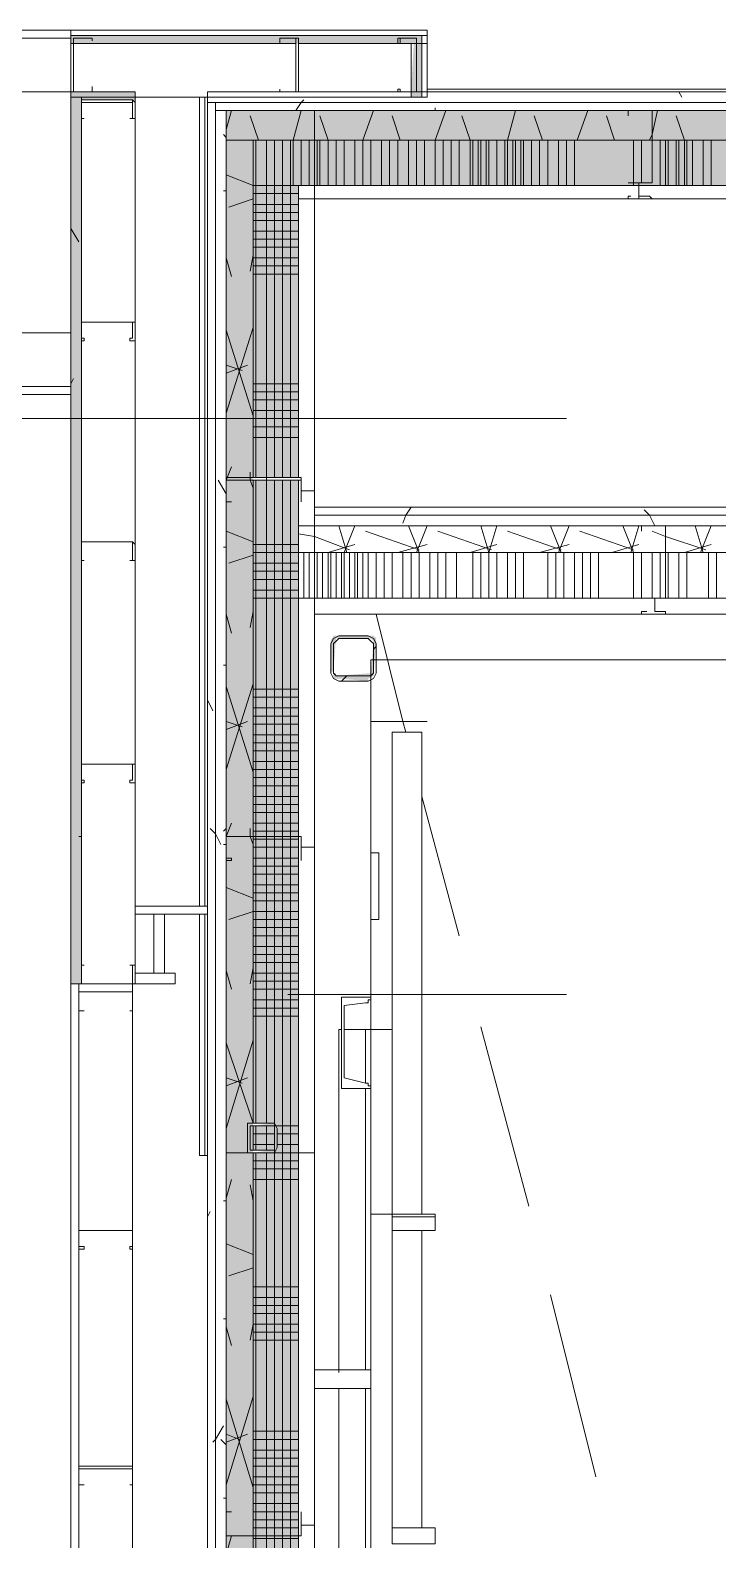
# Model space of a CAD drawing. Header units: metres. Extents: x 98 to 337, y -7 to 53.
# Drawn here: x 141.39 to 142.566, y 33.128 to 35.71 of the extents above; entities that cross this region are included whole.
import ezdxf

# ---------------------------------------------------------------- set-up
doc = ezdxf.new("R2010")
doc.units = ezdxf.units.M
doc.layers.add('PDF_Geometry', color=7, linetype='Continuous', lineweight=0, true_color=0xaaaaaa)
doc.layers.add('PDF_Solid Fills', color=7, linetype='Continuous', lineweight=0, true_color=0xffffff)

msp = doc.modelspace()

# ---------------------------------------------------------------- hatches: boundary and pattern name
at = {"layer": 'PDF_Solid Fills', "lineweight": 0, "transparency": 33554559}
for points in [[(142.0416, 35.5953), (142.0599, 35.5953), (142.0599, 35.7007), (141.4597, 35.7007), (141.4597, 35.6869), (142.0462, 35.6869), (142.0416, 35.6045)], [(141.478, 35.5907), (141.5697, 35.5907), (141.5697, 35.6045), (141.4597, 35.6045), (141.4597, 34.0788), (141.478, 34.0788)], [(141.7713, 25.4835), (141.7713, 35.522), (141.7255, 35.522), (141.7255, 25.4835)], [(141.7713, 25.4835), (141.7713, 35.522), (141.7255, 35.522), (141.7255, 25.4835)], [(141.7713, 35.4441), (141.8492, 35.4487), (141.8767, 35.4487), (144.9739, 35.4441), (144.9739, 35.522), (144.951, 35.522), (144.9464, 35.4991), (144.9464, 35.522), (141.7713, 35.522)], [(144.9464, 35.4487), (144.9464, 35.522), (141.7713, 35.522), (141.7713, 35.4441), (144.9739, 35.4441), (144.9739, 35.522), (144.951, 35.522)], [(141.982, 34.6698), (141.9775, 34.6743), (141.9088, 34.6743), (141.9042, 34.6652), (141.9042, 34.6103), (141.9088, 34.6148), (141.9133, 34.6698), (141.9729, 34.6698), (141.9775, 34.6652), (141.9729, 34.6103), (141.9133, 34.6057), (141.9133, 34.6103), (141.9088, 34.6103), (141.9088, 34.6011), (141.9179, 34.6011), (141.9683, 34.5965), (141.9683, 34.6011), (141.9775, 34.6057)]]:
    msp.add_hatch(color=256, dxfattribs=at).paths.add_polyline_path(points)
h = msp.add_hatch(color=256, dxfattribs=at)
h.paths.add_polyline_path([(144.9464, 35.522), (144.9464, 35.5724), (141.7255, 35.5724), (141.7255, 35.522)])
h.paths.add_polyline_path([(144.951, 35.5724), (144.951, 35.522), (145.0472, 35.522), (145.0472, 35.5724)])
h = msp.add_hatch(color=256, dxfattribs=at)
h.paths.add_polyline_path([(144.9464, 35.522), (144.9464, 35.5724), (141.7255, 35.5724), (141.7255, 35.522)])
h.paths.add_polyline_path([(144.951, 35.5724), (144.951, 35.522), (145.0472, 35.522), (145.0472, 35.5724)])
h = msp.add_hatch(color=256, dxfattribs=at)
h.paths.add_polyline_path([(141.7713, 34.9447), (141.8491, 34.9447), (141.8491, 35.4441), (141.7713, 35.4441)])
h.paths.add_polyline_path([(141.8034, 28.1913), (141.7713, 28.1867), (141.7713, 26.8809), (141.8034, 26.8809), (141.7713, 26.8763), (141.7713, 26.8351), (141.8034, 26.8351), (141.7713, 26.8305), (141.7713, 25.5569), (141.8491, 25.5569), (141.8491, 30.9632), (141.7713, 30.9632), (141.7713, 29.7353), (141.8034, 29.7353), (141.7713, 29.7307), (141.7713, 29.6895), (141.8034, 29.6895), (141.7713, 29.685), (141.7713, 28.2371), (141.8034, 28.2371), (141.7713, 28.2325), (141.7713, 28.1913)])
h.paths.add_polyline_path([(141.7713, 32.4569), (141.8034, 32.4569), (141.7713, 32.4523), (141.7713, 31.0182), (141.8034, 31.0182), (141.7713, 31.0136), (141.7713, 30.9678), (141.8491, 30.9678), (141.8491, 34.9401), (141.7713, 34.9401), (141.7713, 33.8405), (141.8034, 33.8405), (141.7713, 33.8359), (141.7713, 33.7947), (141.8034, 33.7947), (141.7713, 33.7901), (141.7713, 32.5027), (141.8034, 32.5027), (141.7713, 32.4981)])
h = msp.add_hatch(color=256, dxfattribs=at)
h.paths.add_polyline_path([(141.7713, 34.9447), (141.8491, 34.9447), (141.8491, 35.4441), (141.7713, 35.4441)])
h.paths.add_polyline_path([(141.8034, 28.1913), (141.7713, 28.1867), (141.7713, 26.8809), (141.8034, 26.8809), (141.7713, 26.8763), (141.7713, 26.8351), (141.8034, 26.8351), (141.7713, 26.8305), (141.7713, 25.5569), (141.8491, 25.5569), (141.8491, 30.9632), (141.7713, 30.9632), (141.7713, 29.7353), (141.8034, 29.7353), (141.7713, 29.7307), (141.7713, 29.6895), (141.8034, 29.6895), (141.7713, 29.685), (141.7713, 28.2371), (141.8034, 28.2371), (141.7713, 28.2325), (141.7713, 28.1913)])
h.paths.add_polyline_path([(141.7713, 32.4569), (141.8034, 32.4569), (141.7713, 32.4523), (141.7713, 31.0182), (141.8034, 31.0182), (141.7713, 31.0136), (141.7713, 30.9678), (141.8491, 30.9678), (141.8491, 34.9401), (141.7713, 34.9401), (141.7713, 33.8405), (141.8034, 33.8405), (141.7713, 33.8359), (141.7713, 33.7947), (141.8034, 33.7947), (141.7713, 33.7901), (141.7713, 32.5027), (141.8034, 32.5027), (141.7713, 32.4981)])

# ---------------------------------------------------------------- linework, layer by layer
at = {"layer": 'PDF_Geometry', "lineweight": 0}
for points in [[(141.4597, 35.7099), (138.7841, 35.7099), (138.7841, 35.6045), (141.4597, 35.6045)], [(142.0691, 35.6961), (142.0691, 35.7099), (141.4597, 35.7099), (142.0691, 35.7099), (142.0691, 35.6961), (142.0691, 35.6045)], [(141.4597, 35.5953), (142.0416, 35.5953), (142.0599, 35.5953), (142.0691, 35.5953), (142.0691, 35.7007), (142.0691, 35.7099), (141.4597, 35.7099)], [(142.0691, 35.7099), (141.4597, 35.7099), (141.4597, 35.7007), (142.0691, 35.7007)], [(141.4964, 35.6961), (141.4689, 35.6961), (141.4643, 35.6961), (141.4643, 35.6045), (141.4689, 35.6045), (141.4964, 35.6045), (141.4964, 35.6137), (141.4964, 35.6045), (141.4689, 35.6045), (141.4643, 35.6045), (141.4643, 35.6961), (141.4689, 35.6961), (141.4964, 35.6961), (141.4964, 35.6915)], [(141.8171, 35.6045), (141.8446, 35.6045), (141.8492, 35.6045), (141.8492, 35.6961), (141.8446, 35.6961), (141.8171, 35.6961), (141.8171, 35.6869), (141.8171, 35.6961), (141.8446, 35.6961), (141.8446, 35.6045), (141.8171, 35.6045), (141.8171, 35.6091)], [(142.0187, 35.6045), (142.0508, 35.6045), (142.0508, 35.6961), (142.0187, 35.6961), (142.0187, 35.6869), (142.0232, 35.6869), (142.0232, 35.6961), (142.0508, 35.6961), (142.0508, 35.6045), (142.0232, 35.6045), (142.0232, 35.6091), (142.0187, 35.6091)], [(141.5651, 34.0788), (141.5697, 34.0788), (141.5697, 35.5861), (141.5697, 35.6045), (141.4597, 35.6045), (141.4597, 34.0788), (141.4597, 26.7343), (141.4734, 26.7343), (141.5651, 26.7343)], [(141.6934, 35.5861), (145.1113, 35.5861), (145.1113, 35.6045), (141.6934, 35.6045)], [(142.4998, 35.6045), (142.5044, 35.5953)], [(141.478, 35.5953), (141.4597, 35.5953), (141.4597, 34.0788), (141.478, 34.0788)], [(141.5697, 34.0788), (141.5697, 35.5953), (141.478, 35.5953), (141.478, 34.0788)], [(141.5697, 35.5587), (141.5697, 35.5861), (141.5651, 35.5907), (141.478, 35.5907), (141.478, 35.5861), (141.478, 35.5587), (141.4826, 35.5587), (141.478, 35.5587), (141.478, 35.5861), (141.478, 35.5907), (141.5651, 35.5907), (141.5651, 35.5861), (141.5651, 35.5587), (141.5605, 35.5587)], [(141.6797, 34.2116), (141.6797, 35.5953)], [(141.6797, 34.2116), (141.6797, 35.5953)], [(141.6888, 34.2116), (141.6888, 35.5953)], [(141.6888, 34.2116), (141.6888, 35.5953)], [(141.6934, 35.5953), (141.6934, 34.2116)], [(141.7071, 25.4148), (141.7071, 35.5861), (141.6934, 35.5861), (141.6934, 25.4148)], [(141.8538, 35.5861), (141.8584, 35.5907), (141.8538, 35.5861), (141.8446, 35.5724)], [(142.0829, 35.5724), (142.0829, 35.577)], [(141.7071, 35.5724), (141.7071, 25.4331), (141.7255, 25.4331), (141.7255, 35.5724)], [(141.7346, 35.5724), (141.7255, 35.5403)], [(141.7255, 35.5724), (141.7255, 35.5449), (141.7255, 35.5724), (141.8767, 35.5724), (141.8767, 35.4945), (141.8767, 35.5724)], [(141.7667, 35.5633), (141.7805, 35.522)], [(141.8538, 35.5724), (141.84, 35.522)], [(141.8767, 35.4212), (141.95, 35.4212), (141.8767, 35.4212), (141.8767, 35.5724)], [(141.8996, 35.5724), (141.8767, 35.5724)], [(141.8858, 35.5633), (141.8996, 35.522)], [(141.9775, 35.5724), (141.9592, 35.522)], [(142.0095, 35.5633), (142.0232, 35.522)], [(142.1012, 35.5724), (142.0829, 35.522)], [(142.1287, 35.5633), (142.1424, 35.522)], [(142.2203, 35.5724), (142.2065, 35.522)], [(142.2524, 35.5633), (142.2661, 35.522)], [(142.344, 35.5724), (142.3257, 35.522)], [(142.3761, 35.5633), (142.3898, 35.522)], [(142.4127, 35.4487), (142.431, 35.4487), (142.431, 35.4258), (142.431, 35.4212), (142.4494, 35.4212), (142.4127, 35.4212), (142.4127, 35.4258), (142.4173, 35.4258), (142.4127, 35.4258), (142.4127, 35.4212), (142.4494, 35.4212), (142.454, 35.4212), (142.4494, 35.4258), (142.431, 35.4258), (142.431, 35.4487), (142.4494, 35.4487), (142.454, 35.4487), (142.454, 35.5724), (142.4494, 35.5724), (142.4127, 35.5724), (142.4127, 35.5633), (142.4127, 35.5724), (142.4494, 35.5724), (142.454, 35.5724), (142.454, 35.4487), (142.4494, 35.4487)], [(142.4631, 35.5724), (142.454, 35.5312), (142.4494, 35.522), (142.454, 35.5312)], [(142.4952, 35.5633), (142.509, 35.522)], [(141.7209, 35.5312), (141.7255, 35.5266)], [(141.8538, 35.522), (141.8538, 35.4441)], [(141.8675, 35.522), (141.8675, 35.4441)], [(141.8996, 35.522), (141.8996, 35.4441)], [(141.9133, 35.522), (141.9133, 35.4441)], [(141.927, 35.522), (141.927, 35.4441)], [(141.9454, 35.522), (141.9454, 35.4441)], [(141.9592, 35.522), (141.9592, 35.4441)], [(142.0508, 35.4441), (142.0508, 35.522)], [(142.1882, 35.522), (142.1882, 35.4441)], [(141.7255, 35.4624), (141.7713, 35.4441)], [(141.7255, 35.435), (141.7209, 35.435)], [(144.9464, 35.4212), (144.9464, 35.4441), (141.8767, 35.4441), (141.8492, 35.4441), (141.8492, 35.4212)], [(141.7713, 35.4212), (141.7301, 35.4074)], [(141.4597, 35.3708), (141.4734, 35.3479)], [(141.7255, 35.3204), (141.7346, 35.2884)], [(141.7713, 35.325), (141.7667, 35.2975)], [(141.4597, 35.1921), (138.7841, 35.1921), (138.7841, 35.0867), (141.4597, 35.0867)], [(141.5697, 35.1784), (141.5697, 35.2105), (141.5651, 35.2105), (141.478, 35.2105), (141.478, 35.1784), (141.4826, 35.1784), (141.4826, 35.183), (141.478, 35.183), (141.478, 35.2105), (141.5651, 35.2105), (141.5651, 35.183), (141.5605, 35.183), (141.5605, 35.1784)], [(141.7713, 35.2013), (141.7255, 35.0547)], [(141.7255, 35.1967), (141.7713, 35.0501)], [(141.4597, 35.1051), (141.4643, 35.1143)], [(141.7255, 35.1371), (141.7529, 35.128)], [(141.7621, 35.1371), (141.7255, 35.1234)], [(141.7346, 34.963), (141.7255, 34.9401), (141.7255, 34.931), (141.7255, 34.9401)], [(141.7117, 34.9401), (141.7255, 34.9172)], [(141.8538, 34.9035), (141.8538, 34.9218), (141.8767, 34.9218), (141.8767, 34.9401), (141.8767, 34.9035), (141.8767, 34.9081), (141.8767, 34.9035), (141.8767, 34.9401), (141.8767, 34.9447), (141.8767, 34.9401), (141.8767, 34.9218), (141.8538, 34.9218), (141.8538, 34.9401), (141.8538, 34.9447), (141.7255, 34.9447), (141.7255, 34.9401), (141.7255, 34.9035), (141.7346, 34.9035), (141.7255, 34.9035), (141.7255, 34.9401), (141.8538, 34.9401)], [(141.7667, 34.9538), (141.7667, 34.9447)], [(141.7667, 34.9401), (141.7713, 34.9264)], [(141.7713, 33.8405), (141.7713, 34.3308), (141.7713, 34.9401), (141.7713, 34.3308)], [(141.8767, 34.8806), (144.3554, 34.8806), (144.3554, 34.8943), (141.8767, 34.8943)], [(141.8767, 34.8622), (144.337, 34.8622), (144.337, 34.8806), (141.8767, 34.8806)], [(142.0324, 34.8806), (142.0416, 34.8943), (142.0324, 34.8806), (142.0278, 34.8668)], [(142.4402, 34.8898), (142.4494, 34.8806), (142.4586, 34.8622), (142.4494, 34.8806)], [(144.3233, 34.8622), (141.8492, 34.8622), (141.8492, 34.8164), (141.8767, 34.8164), (142.4768, 34.8164), (143.0862, 34.8164), (143.6956, 34.8164), (144.3187, 34.8164), (144.3233, 34.8164)], [(141.8767, 34.711), (141.95, 34.711), (141.8767, 34.711), (141.8767, 34.8622)], [(141.8996, 34.8622), (141.8767, 34.8622)], [(141.9179, 34.8622), (141.9316, 34.8164)], [(141.9454, 34.8622), (141.927, 34.8164)], [(142.037, 34.8622), (142.0554, 34.8164)], [(142.0691, 34.8622), (142.0508, 34.8164)], [(142.1882, 34.8622), (142.1745, 34.8164), (142.1607, 34.8622), (142.1745, 34.8164)], [(142.2799, 34.8622), (142.2981, 34.8164)], [(142.3119, 34.8622), (142.2936, 34.8164)], [(142.4036, 34.8622), (142.4219, 34.8164)], [(142.431, 34.8622), (142.4173, 34.8164)], [(142.4356, 34.7386), (142.4586, 34.7386), (142.4586, 34.7156), (142.4768, 34.7156), (142.4768, 34.711), (142.4356, 34.711), (142.4356, 34.7156), (142.4448, 34.7156), (142.4356, 34.7156), (142.4356, 34.711), (142.4768, 34.711), (142.4768, 34.7156), (142.4586, 34.7156), (142.4586, 34.7386), (142.4768, 34.7386), (142.4768, 34.8622), (142.4402, 34.8622), (142.4356, 34.8622), (142.4356, 34.8531), (142.4356, 34.8622), (142.4402, 34.8622), (142.4768, 34.8622), (142.4768, 34.7386)], [(142.5273, 34.8622), (142.541, 34.8164)], [(142.5548, 34.8622), (142.5364, 34.8164)], [(141.5697, 34.8027), (141.5697, 34.8302), (141.5651, 34.8348), (141.478, 34.8348), (141.478, 34.8302), (141.478, 34.8027), (141.4826, 34.8027), (141.478, 34.8027), (141.478, 34.8302), (141.478, 34.8348), (141.5651, 34.8348), (141.5651, 34.8302), (141.5651, 34.8027), (141.5605, 34.8027)], [(141.7255, 34.8531), (141.7713, 34.8348)], [(141.8492, 34.8485), (141.8767, 34.8439), (141.9362, 34.821), (141.8767, 34.8439)], [(141.9454, 34.8302), (141.8996, 34.8164)], [(141.9637, 34.8531), (142.0554, 34.821)], [(142.0691, 34.8302), (142.0187, 34.8164)], [(142.0874, 34.8531), (142.1791, 34.821)], [(142.1882, 34.8302), (142.1424, 34.8164)], [(142.2065, 34.8531), (142.2981, 34.821)], [(142.3119, 34.8302), (142.2615, 34.8164)], [(142.3303, 34.8531), (142.4219, 34.821)], [(142.431, 34.8302), (142.3852, 34.8164)], [(142.454, 34.8531), (142.4768, 34.8439), (142.5456, 34.821), (142.4768, 34.8439)], [(142.5548, 34.8302), (142.509, 34.8164)], [(141.7255, 34.8256), (141.7209, 34.8256)], [(141.7713, 34.8118), (141.7301, 34.7981)], [(141.8767, 34.7386), (142.4448, 34.7386), (141.8767, 34.7386), (141.8492, 34.7386), (141.8492, 34.3308), (141.8492, 33.7901), (141.8492, 33.135), (141.8492, 32.5027), (141.8492, 31.8842), (141.8492, 31.2747), (141.8492, 30.9678), (141.8492, 31.2747), (141.8492, 31.8842), (141.8492, 32.5027), (141.8492, 33.135), (141.8492, 33.7901), (141.8492, 34.3308), (141.8492, 34.7386)], [(142.4677, 34.7386), (143.0542, 34.7386)], [(141.7255, 34.711), (141.7346, 34.6789)], [(141.7713, 34.7156), (141.7667, 34.6881)], [(141.9042, 34.6103), (141.9088, 34.6011), (141.9179, 34.5965), (141.9683, 34.5965), (141.9775, 34.6011), (141.982, 34.6103), (141.982, 34.6607), (141.9775, 34.6698), (141.9683, 34.6743), (141.9179, 34.6743), (141.9088, 34.6698), (141.9042, 34.6607)], [(141.9683, 34.6057), (141.9179, 34.6057), (141.9133, 34.6057), (141.9088, 34.6103), (141.9088, 34.6607), (141.9133, 34.6652), (141.9179, 34.6698), (141.9683, 34.6698), (141.9729, 34.6652), (141.9775, 34.6607), (141.9775, 34.6103), (141.9729, 34.6057)], [(141.7255, 34.624), (141.7209, 34.624)], [(141.9729, 34.6332), (141.9729, 31.9345), (144.163, 31.9345), (144.163, 34.6332), (141.9729, 34.6332), (141.9729, 31.9345), (144.163, 31.9345), (144.163, 34.6332)], [(141.7713, 34.5919), (141.7255, 34.4453)], [(141.7255, 34.5873), (141.7713, 34.4407)], [(141.6934, 34.5645), (141.7026, 34.5461)], [(141.7255, 34.5278), (141.7529, 34.5186)], [(141.7621, 34.5278), (141.7255, 34.5141)], [(142.0691, 34.5278), (141.9729, 34.5278), (141.9729, 34.4545), (141.9729, 34.5278)], [(141.9729, 34.4682), (141.9729, 34.5049)], [(141.9729, 34.5049), (141.9729, 34.4682)], [(141.5697, 34.4224), (141.5697, 34.4545), (141.5651, 34.4545), (141.478, 34.4545), (141.478, 34.4224), (141.4826, 34.4224), (141.4826, 34.427), (141.478, 34.427), (141.478, 34.4545), (141.5651, 34.4545), (141.5651, 34.427), (141.5605, 34.427), (141.5605, 34.4224)], [(141.698, 34.3445), (141.7071, 34.3354), (141.7163, 34.317), (141.7071, 34.3354)], [(141.7209, 34.3399), (141.7255, 34.3445)], [(141.7346, 34.3537), (141.7255, 34.3308), (141.7255, 34.3216), (141.7255, 34.3308)], [(141.7667, 34.3445), (141.7667, 34.3308), (141.7713, 34.317), (141.7667, 34.3308)], [(141.4734, 34.3308), (141.478, 34.3308)], [(141.7255, 34.317), (141.7209, 34.317)], [(141.8538, 34.2896), (141.8538, 34.3124), (141.8767, 34.3124), (141.8767, 34.3308), (141.8767, 34.2941), (141.8767, 34.2987), (141.8767, 34.2941), (141.8767, 34.2896), (141.8767, 34.2941), (141.8767, 34.3308), (141.8767, 34.3124), (141.8538, 34.3124), (141.8538, 34.3308), (141.7255, 34.3308), (141.7255, 34.2941), (141.7255, 34.2896), (141.7346, 34.2896), (141.7346, 34.2941), (141.7255, 34.2941), (141.7255, 34.3308), (141.8538, 34.3308)], [(141.8492, 34.3124), (141.7713, 34.3124)], [(141.9866, 34.1888), (141.9866, 34.3032), (141.9775, 34.3032), (141.9729, 34.3032), (141.9729, 34.1888), (141.9775, 34.1888)], [(141.7255, 34.2437), (141.7713, 34.2254)], [(141.6797, 33.7856), (141.6797, 34.1979)], [(141.6797, 33.7856), (141.6797, 34.1979)], [(141.6888, 33.7856), (141.6843, 33.7856), (141.6797, 33.7856), (141.6843, 33.7856), (141.6888, 33.7856), (141.6934, 33.7856), (141.6934, 34.1979), (141.6934, 33.7856), (141.6888, 33.7856), (141.6843, 33.7856), (141.6797, 33.7856), (141.6843, 33.7856)], [(141.6888, 33.7856), (141.6888, 34.1979)], [(141.6934, 34.1979), (141.6934, 33.7856)], [(141.7713, 34.2025), (141.7301, 34.1888)], [(141.478, 34.1109), (141.478, 34.0788), (141.5651, 34.0788), (141.5697, 34.0788), (141.5697, 34.1109), (141.5605, 34.1109), (141.5651, 34.1109), (141.5651, 34.0788), (141.478, 34.0788), (141.478, 34.1109), (141.4826, 34.1109)], [(141.7713, 34.1063), (141.7667, 34.0788)], [(141.6384, 34.0971), (141.6201, 34.0971)], [(141.7255, 34.1017), (141.7346, 34.0696)], [(141.5651, 34.0329), (141.5651, 34.0605), (141.5651, 34.065), (141.4734, 34.065), (141.4734, 34.0605), (141.4734, 34.0329), (141.4826, 34.0329), (141.4734, 34.0329), (141.4734, 34.0605), (141.4734, 34.065), (141.5651, 34.065), (141.5651, 34.0605), (141.5651, 34.0329), (141.5605, 34.0329)], [(141.9729, 34.0559), (141.9729, 34.0513), (141.9683, 34.0513), (141.9683, 34.0467), (141.9637, 34.0467), (141.927, 34.0421), (141.927, 33.9184), (141.9637, 33.9093), (141.9683, 33.9093), (141.9683, 33.9047), (141.9729, 33.9047), (141.9729, 33.9001), (141.9225, 33.9001), (141.9225, 34.0559)], [(141.7713, 33.9825), (141.7255, 33.8314)], [(141.7255, 33.978), (141.7713, 33.8405)], [(141.7255, 33.9184), (141.7529, 33.9093)], [(141.7621, 33.9184), (141.7255, 33.9047)], [(141.8767, 33.7901), (141.8767, 33.868), (141.8767, 33.7901), (141.7255, 33.7901)], [(141.7621, 33.8314), (141.7621, 33.7993), (141.7621, 33.7901), (141.7713, 33.7901), (141.8034, 33.7901), (141.808, 33.7901), (141.8125, 33.7993), (141.8125, 33.8314), (141.808, 33.8405), (141.8034, 33.8405), (141.7713, 33.8405), (141.7621, 33.8405)], [(141.7667, 33.8314), (141.7667, 33.8359), (141.7713, 33.8359), (141.8034, 33.8359), (141.808, 33.8359), (141.808, 33.8314), (141.808, 33.7993), (141.808, 33.7947), (141.8034, 33.7947), (141.7713, 33.7947), (141.7667, 33.7947), (141.7667, 33.7993)], [(141.7713, 33.8359), (141.7713, 33.8314)], [(141.7713, 33.7947), (141.7713, 33.8359)], [(141.7255, 33.813), (141.7255, 33.7901)], [(141.7713, 32.5027), (141.7713, 33.135), (141.7713, 33.7901), (141.7713, 33.135)], [(141.7346, 33.7443), (141.7255, 33.7122)], [(141.7667, 33.7352), (141.7713, 33.7076)], [(141.7255, 33.7076), (141.7209, 33.7076)], [(142.0416, 33.6848), (141.9729, 33.6848), (141.9729, 33.7168), (141.9729, 33.6848)], [(141.6934, 33.6802), (141.698, 33.6894)], [(142.0829, 33.6572), (142.0095, 33.6572), (142.0095, 33.6802), (142.0095, 33.6848), (142.0829, 33.6848), (142.0829, 33.6802)], [(142.0829, 33.6802), (142.0095, 33.6802)], [(141.5651, 33.6252), (141.5651, 33.6572), (141.4734, 33.6572), (141.4734, 33.6252), (141.4826, 33.6252), (141.4826, 33.6298), (141.4734, 33.6298), (141.4734, 33.6572), (141.5651, 33.6572), (141.5651, 33.6298), (141.5605, 33.6298), (141.5605, 33.6252)], [(142.0599, 33.1487), (142.0599, 33.4007), (142.0599, 33.1487), (142.0599, 33.4007), (142.0599, 33.6572), (142.0599, 33.4053), (142.0599, 33.6572)], [(142.0599, 33.1487), (142.0599, 33.6572)], [(141.7255, 33.6344), (141.7713, 33.616)], [(141.7713, 33.5931), (141.7301, 33.5793)], [(141.7255, 33.5061), (141.7209, 33.5061)], [(141.7255, 33.4923), (141.7346, 33.4603)], [(141.7713, 33.4969), (141.7667, 33.4694)], [(141.7713, 33.3732), (141.7255, 33.222)], [(141.7255, 33.3686), (141.7713, 33.2174)], [(141.7026, 33.2953), (141.7071, 33.2998), (141.7209, 33.3228), (141.7071, 33.2998)], [(141.7255, 33.309), (141.7483, 33.2998)], [(141.7621, 33.309), (141.7255, 33.2953)], [(141.7163, 33.2998), (141.7255, 33.2907)], [(141.5651, 33.222), (141.5651, 33.2495), (141.5651, 33.2541), (141.4734, 33.2541), (141.4734, 33.2495), (141.4734, 33.222), (141.4826, 33.222), (141.4734, 33.222), (141.4734, 33.2495), (141.5651, 33.2495), (141.5651, 33.222), (141.5605, 33.222)], [(141.7255, 33.1991), (141.7209, 33.1991)], [(141.8538, 33.1532), (141.8767, 33.1532), (141.8767, 33.135), (141.8767, 33.1716), (141.8767, 33.167), (141.8767, 33.1716), (141.8767, 33.135), (141.8767, 33.1532), (141.8538, 33.1532), (141.8538, 33.135), (141.7301, 33.135), (141.7255, 33.135), (141.7255, 33.1716), (141.7255, 33.1762), (141.7301, 33.1762), (141.7346, 33.1762), (141.7301, 33.1762), (141.7255, 33.1762), (141.7255, 33.1716), (141.7255, 33.135), (141.7301, 33.135), (141.8538, 33.135), (141.8538, 33.1762)], [(141.7346, 33.135), (141.7255, 33.1029)], [(142.0095, 33.1487), (142.0829, 33.1487), (142.0829, 33.1212), (142.0095, 33.1212)]]:
    msp.add_lwpolyline(points, close=True, dxfattribs=at)
for points in [[(138.7841, 35.6961), (141.4597, 35.6961)], [(142.0599, 35.5953), (142.0599, 35.6869), (142.0599, 35.7007), (141.4597, 35.7007)], [(141.8492, 35.6869), (142.0508, 35.6869), (142.0691, 35.6869), (142.0691, 35.7007), (141.4597, 35.7007), (141.4597, 35.6869), (141.4643, 35.6869), (141.8446, 35.6869)], [(142.0416, 35.5953), (142.0416, 35.6045), (142.0416, 35.6869), (141.8492, 35.6869), (142.0508, 35.6869), (142.0691, 35.6869), (142.0691, 35.5953), (141.4597, 35.5953), (141.4597, 34.0788), (141.4597, 35.5953), (141.4597, 35.6045)], [(141.4597, 35.5953), (141.4597, 35.6869), (141.4643, 35.6869), (141.8446, 35.6869), (141.4643, 35.6869), (141.4597, 35.6869)], [(141.4643, 35.6457), (141.4643, 35.6503)], [(141.5651, 35.5861), (141.478, 35.5861), (141.478, 34.0788), (141.4734, 34.0788), (141.4597, 34.0788), (141.4597, 35.6045), (141.478, 35.6045)], [(141.5697, 35.6045), (141.478, 35.6045), (141.5697, 35.6045), (141.5651, 35.6045)], [(144.9464, 35.6045), (141.6934, 35.6045), (141.6934, 35.5861), (141.6934, 35.4212), (141.6934, 35.5861), (141.6934, 35.5953), (141.6934, 34.2116), (141.5697, 34.2116), (141.5697, 34.1979), (141.6017, 34.1979), (141.6017, 34.0971), (141.6017, 34.1979), (141.6201, 34.1979), (141.6201, 34.0971), (141.6017, 34.0971), (141.5697, 34.0971), (141.5697, 34.0788), (141.6384, 34.0788), (141.6384, 34.0971), (141.6384, 34.0788), (141.5697, 34.0788), (141.5697, 34.0971), (141.6017, 34.0971), (141.5697, 34.0971), (141.6384, 34.0971), (141.6201, 34.0971), (141.6201, 34.1979), (141.6017, 34.1979), (141.5697, 34.1979), (141.5697, 34.2116), (141.6934, 34.2116), (141.6934, 35.5953), (141.6934, 35.5861)], [(142.1561, 25.401), (145.1297, 25.401), (145.6749, 25.401), (145.6749, 25.5247), (145.1297, 25.5247), (145.1297, 25.5797), (145.1297, 35.4762), (145.6337, 35.4762), (145.6337, 35.6045), (145.1297, 35.6045), (144.9464, 35.6045), (141.6934, 35.6045), (141.6934, 35.4212), (141.6934, 25.5797), (141.6934, 25.401), (141.8263, 25.401)], [(141.6934, 25.401), (141.6934, 35.6045), (141.6934, 25.401)], [(141.6934, 35.6045), (145.1297, 35.6045), (141.6934, 35.6045)], [(145.1297, 35.6091), (142.0691, 35.6091), (145.1297, 35.6091)], [(145.1297, 35.6045), (142.0783, 35.6045), (145.1297, 35.6045)], [(145.1113, 25.4148), (145.0976, 25.4148), (141.7071, 25.4148), (141.7071, 25.4331), (141.7071, 25.5797), (141.7071, 35.4212), (141.7071, 35.5724), (141.7071, 35.5861), (144.9464, 35.5861), (145.0976, 35.5861), (145.1113, 35.5861)], [(141.7255, 25.5797), (141.7255, 35.4212), (141.7255, 35.522), (141.7255, 35.5724), (141.8767, 35.5724), (142.454, 35.5724), (143.0634, 35.5724), (143.6727, 35.5724), (144.2821, 35.5724), (144.9464, 35.5724), (144.2821, 35.5724), (143.6727, 35.5724), (143.0634, 35.5724), (142.454, 35.5724), (141.8767, 35.5724), (141.7071, 35.5724), (141.7071, 35.5861), (145.0976, 35.5861), (145.0976, 35.5724), (144.951, 35.5724), (145.0472, 35.5724), (145.0976, 35.5724), (145.0976, 35.4945)], [(145.0472, 25.5797), (145.0472, 35.522), (144.9739, 35.522), (144.951, 35.522), (144.9739, 35.522), (144.9739, 35.4441), (144.9464, 35.4441), (141.8767, 35.4441), (141.7713, 35.4441), (141.7713, 35.522), (141.8767, 35.522), (144.9464, 35.522), (141.8767, 35.522), (141.7255, 35.522), (141.7255, 35.5724), (141.8767, 35.5724), (142.454, 35.5724), (143.0634, 35.5724), (143.6727, 35.5724), (144.2821, 35.5724), (144.9464, 35.5724)], [(141.8767, 35.5541), (141.8767, 35.5587)], [(141.8904, 35.5724), (141.895, 35.5724)], [(141.7713, 34.9447), (141.7713, 35.522), (141.7255, 35.522), (141.7255, 25.4835), (141.7713, 25.4835), (141.7713, 25.905), (141.7713, 26.5144), (141.7713, 26.8305)], [(144.9464, 35.522), (141.8767, 35.522), (141.7713, 35.522), (141.7713, 35.4441), (141.7713, 35.4212), (141.7713, 34.9447), (141.7713, 35.4441), (141.8492, 35.4441), (141.8492, 34.9447)], [(141.7759, 35.4441), (141.7759, 35.522), (141.7759, 35.4441), (141.7759, 34.9447)], [(141.7942, 35.4441), (141.7942, 35.522), (141.7942, 35.4441), (141.7942, 33.8405)], [(141.808, 35.4441), (141.808, 35.522), (141.808, 35.4441), (141.808, 34.9447)], [(141.8217, 35.4441), (141.8217, 35.522), (141.8217, 35.4441), (141.8217, 34.9447)], [(141.8354, 34.9447), (141.8354, 35.4441), (141.8354, 35.522)], [(141.84, 35.522), (141.84, 35.4441)], [(141.8812, 35.4441), (141.8812, 35.522)], [(141.8858, 35.522), (141.8858, 35.4441)], [(141.9729, 35.522), (141.9729, 35.4441)], [(141.9912, 35.522), (141.9912, 35.4441)], [(142.005, 35.522), (142.005, 35.4441)], [(142.0187, 35.522), (142.0187, 35.4441)], [(142.037, 35.522), (142.037, 35.4441)], [(142.0645, 35.522), (142.0645, 35.4441)], [(142.0829, 35.522), (142.0829, 35.4441)], [(142.0966, 35.522), (142.0966, 35.4441)], [(142.1103, 35.522), (142.1103, 35.4441)], [(142.1241, 35.522), (142.1241, 35.4441)], [(142.1424, 35.522), (142.1424, 35.4441)], [(142.147, 35.4441), (142.147, 35.522)], [(142.1561, 35.522), (142.1561, 35.4441)], [(142.1607, 35.4441), (142.1607, 35.522)], [(142.1699, 35.522), (142.1699, 35.4441)], [(142.1745, 35.4441), (142.1745, 35.522)], [(142.2019, 35.522), (142.2019, 35.4441)], [(142.2065, 35.4441), (142.2065, 35.522)], [(142.2157, 35.522), (142.2157, 35.4441)], [(142.2203, 35.4441), (142.2203, 35.522)], [(142.2295, 35.522), (142.2295, 35.4441)], [(142.2341, 35.4441), (142.2341, 35.522)], [(142.2478, 35.522), (142.2478, 35.4441)], [(142.2615, 35.522), (142.2615, 35.4441)], [(142.2753, 35.522), (142.2753, 35.4441)], [(142.2936, 35.522), (142.2936, 35.4441)], [(142.3073, 35.522), (142.3073, 35.4441)], [(142.3211, 35.522), (142.3211, 35.4441)], [(142.4219, 35.4441), (142.4219, 35.522)], [(142.4356, 35.4487), (142.4356, 35.522)], [(142.4677, 35.4441), (142.4677, 35.522)], [(142.4768, 35.522), (142.4768, 35.4441)], [(142.4814, 35.4441), (142.4814, 35.522)], [(142.4952, 35.522), (142.4952, 35.4441)], [(142.4998, 35.4441), (142.4998, 35.522)], [(142.509, 35.522), (142.509, 35.4441)], [(142.5135, 35.4441), (142.5135, 35.522)], [(142.5227, 35.522), (142.5227, 35.4441)], [(142.541, 35.522), (142.541, 35.4441)], [(142.5548, 35.522), (142.5548, 35.4441)], [(141.7713, 35.4441), (141.8492, 35.4441)], [(141.7713, 35.4304), (141.8492, 35.4304)], [(141.8492, 30.9678), (141.8492, 31.2747), (141.8492, 31.8842), (141.8492, 32.5027), (141.8492, 33.135), (141.8492, 33.7901), (141.8492, 34.3308), (141.8492, 34.9401), (141.8492, 34.8622), (141.8767, 34.8622), (141.8767, 35.4212), (141.8492, 35.4212), (141.8492, 34.9447), (141.8492, 35.4212), (141.8492, 35.4441), (141.8767, 35.4441), (144.9464, 35.4441), (144.9739, 35.4441), (144.9739, 25.5797)], [(141.478, 26.6014), (141.478, 25.2911), (141.4597, 25.2911), (142.2432, 25.2911), (142.2432, 25.401), (145.1297, 25.401), (145.1297, 25.3919), (145.1297, 25.401), (145.1343, 25.401), (145.1297, 25.401), (145.1113, 25.401), (145.0976, 25.401), (141.6934, 25.401), (141.6934, 25.4148), (141.6934, 25.5797), (141.6934, 35.4212)], [(141.7713, 35.412), (141.8492, 35.412)], [(141.7713, 35.3983), (141.8492, 35.3983)], [(144.1721, 26.1845), (141.8996, 26.1845), (141.8996, 26.0012), (144.3554, 26.0012), (144.3554, 26.015), (144.3554, 26.1845), (144.3554, 34.711), (144.3554, 34.8806), (144.3554, 34.8943), (141.8767, 34.8943), (141.8767, 35.4212), (144.9464, 35.4212), (144.9464, 25.5797), (141.8767, 25.5797), (141.8767, 26.8809), (141.8767, 28.1867), (141.8767, 29.7353), (141.8767, 30.9632)], [(141.7713, 35.3846), (141.8492, 35.3846)], [(141.7713, 35.3662), (141.8492, 35.3662)], [(141.7713, 35.3525), (141.8492, 35.3525)], [(141.7713, 35.3388), (141.8492, 35.3388)], [(141.7713, 35.3204), (141.8492, 35.3204)], [(141.7713, 35.3067), (141.8492, 35.3067)], [(141.7713, 35.2929), (141.8492, 35.2929)], [(141.2306, 35.1005), (141.4597, 35.1005)], [(141.7713, 35.1051), (141.8492, 35.1051)], [(141.7713, 35.0913), (141.8492, 35.0913)], [(141.7713, 35.0776), (141.8492, 35.0776)], [(142.2799, 35.0455), (141.0107, 35.0455)], [(141.7713, 35.0593), (141.8492, 35.0593)], [(141.7713, 35.0455), (141.8492, 35.0455)], [(141.8308, 35.0455), (142.0691, 35.0455), (142.3073, 35.0455)], [(141.7713, 35.0318), (141.8492, 35.0318)], [(141.7713, 35.0135), (141.8492, 35.0135)], [(141.7667, 34.9401), (141.7667, 34.9447)], [(141.7713, 33.8405), (141.7713, 34.3308), (141.7713, 34.9401)], [(141.7759, 33.8405), (141.7759, 34.3308), (141.7759, 34.9401)], [(141.8217, 30.9678), (141.8217, 31.2747), (141.8217, 31.8842), (141.8217, 32.5027), (141.8217, 33.135), (141.8217, 33.7901), (141.8217, 34.3308), (141.8217, 34.9401)], [(141.8354, 30.9678), (141.8354, 31.2747), (141.8354, 31.8842), (141.8354, 32.5027), (141.8354, 33.135), (141.8354, 33.7901), (141.8354, 34.3308), (141.8354, 34.9401)], [(141.8492, 34.9401), (141.8492, 34.8622), (141.8492, 34.8164)], [(141.8767, 34.8943), (141.8767, 34.8806)], [(141.8996, 26.0333), (144.3233, 26.0333), (144.3233, 26.0791), (144.3233, 26.1845), (144.3233, 34.711), (144.3233, 34.8164), (144.3233, 34.8622), (141.8767, 34.8622), (141.8767, 34.8806), (144.337, 34.8806), (144.337, 34.8622), (144.337, 34.711), (144.337, 26.1845), (144.337, 26.0333), (144.337, 26.015), (141.8996, 26.015)], [(144.3233, 26.0791), (144.3233, 34.8164), (144.3187, 34.8164), (144.2729, 34.8164), (144.2729, 34.711), (144.2729, 34.2758), (144.2729, 34.711), (144.2729, 34.7386), (144.2729, 34.8164), (143.6956, 34.8164), (143.0862, 34.8164), (142.4768, 34.8164), (141.8767, 34.8164), (141.8492, 34.8164), (141.8492, 34.8622), (141.8767, 34.8622)], [(141.7713, 34.8302), (141.8492, 34.8302)], [(141.7713, 34.8164), (141.8492, 34.8164)], [(143.6864, 34.7386), (144.2729, 34.7386), (144.2729, 34.8164), (143.6956, 34.8164), (143.0862, 34.8164), (142.4768, 34.8164), (141.8767, 34.8164), (141.8492, 34.8164), (141.8492, 34.7386), (141.8767, 34.7386), (142.4448, 34.7386)], [(141.8584, 34.8164), (141.8584, 34.7386)], [(141.8675, 34.7386), (141.8675, 34.8164)], [(141.8767, 34.8164), (141.8767, 34.7386)], [(141.8812, 34.7386), (141.8812, 34.8164)], [(141.8904, 34.8164), (141.8904, 34.7386)], [(141.8996, 34.7386), (141.8996, 34.8164)], [(141.9042, 34.8164), (141.9042, 34.7386)], [(141.9133, 34.7386), (141.9133, 34.8164)], [(141.9225, 34.8164), (141.9225, 34.7386)], [(141.927, 34.7386), (141.927, 34.8164)], [(141.9362, 34.8164), (141.9362, 34.7386)], [(141.9454, 34.7386), (141.9454, 34.8164)], [(141.95, 34.8164), (141.95, 34.7386)], [(141.9592, 34.7386), (141.9592, 34.8164)], [(141.9683, 34.8164), (141.9683, 34.7386)], [(141.982, 34.8164), (141.982, 34.7386)], [(141.9958, 34.8164), (141.9958, 34.7386)], [(142.0095, 34.8164), (142.0095, 34.7386)], [(142.0278, 34.8164), (142.0278, 34.7386)], [(142.0416, 34.8164), (142.0416, 34.7386)], [(142.0554, 34.8164), (142.0554, 34.7386)], [(142.0737, 34.8164), (142.0737, 34.7386)], [(142.0874, 34.8164), (142.0874, 34.7386)], [(142.1012, 34.8164), (142.1012, 34.7386)], [(142.1195, 34.8164), (142.1195, 34.7386)], [(142.147, 34.7386), (142.147, 34.8164)], [(142.1607, 34.7386), (142.1607, 34.8164)], [(142.1745, 34.7386), (142.1745, 34.8164)], [(142.1882, 34.7386), (142.1882, 34.8164)], [(142.2065, 34.7386), (142.2065, 34.8164)], [(142.2203, 34.7386), (142.2203, 34.8164)], [(142.2341, 34.7386), (142.2341, 34.8164)], [(142.2753, 34.8164), (142.2753, 34.7386)], [(142.289, 34.8164), (142.289, 34.7386)], [(142.3027, 34.8164), (142.3027, 34.7386)], [(142.3211, 34.8164), (142.3211, 34.7386)], [(142.3348, 34.8164), (142.3348, 34.7386)], [(142.3486, 34.8164), (142.3486, 34.7386)], [(142.3623, 34.8164), (142.3623, 34.7386)], [(142.4219, 34.7386), (142.4219, 34.8164)], [(142.4356, 34.7386), (142.4356, 34.8164)], [(142.454, 34.7386), (142.454, 34.8164)], [(142.4677, 34.7386), (142.4677, 34.8164)], [(142.4814, 34.7386), (142.4814, 34.8164)], [(142.4998, 34.7386), (142.4998, 34.8164)], [(142.5135, 34.7386), (142.5135, 34.8164)], [(142.5502, 34.8164), (142.5502, 34.7386)], [(142.5639, 34.8164), (142.5639, 34.7386)], [(141.7713, 34.7981), (141.8492, 34.7981)], [(141.7713, 34.7844), (141.8492, 34.7844)], [(141.7713, 34.7706), (141.8492, 34.7706)], [(141.7713, 34.7523), (141.8492, 34.7523)], [(141.7713, 34.7386), (141.8492, 34.7386)], [(141.8767, 30.9678), (141.8767, 32.5027), (141.8767, 33.7901), (141.8767, 34.711), (144.195, 34.711), (144.195, 34.7386), (143.6864, 34.7386), (144.195, 34.7386), (144.195, 34.711), (144.195, 26.1845), (144.195, 34.711), (144.1721, 34.711), (144.1171, 34.5049)], [(142.4677, 34.7386), (143.0542, 34.7386)], [(141.8767, 30.9678), (141.8767, 32.5027), (141.8767, 33.7901), (141.8767, 34.711), (144.1721, 34.711)], [(141.982, 34.711), (142.0278, 34.5278), (142.0324, 34.5095)], [(141.9775, 34.6515), (141.982, 34.6561)], [(141.9225, 34.5965), (141.9316, 34.6057)], [(141.7713, 34.5827), (141.8492, 34.5827)], [(141.7713, 34.569), (141.8492, 34.569)], [(141.7713, 34.5507), (141.8492, 34.5507)], [(141.7713, 34.5369), (141.8492, 34.5369)], [(141.7713, 34.5232), (141.8492, 34.5232)], [(141.7713, 34.5049), (141.8492, 34.5049)], [(141.9637, 33.9505), (141.9637, 34.0009), (142.0095, 34.0009), (142.0095, 33.6848), (142.0095, 33.1212), (142.0095, 33.6848), (142.0095, 34.5095), (142.0599, 34.5095), (142.0599, 33.6848), (142.0599, 33.9825), (142.0599, 33.6848), (142.0599, 33.9871)], [(141.9729, 34.5049), (141.9729, 34.4682), (141.9729, 34.5049)], [(141.9729, 34.4682), (141.9729, 34.5049)], [(141.9729, 34.4682), (141.9729, 34.5049)], [(141.7713, 34.4911), (141.8492, 34.4911)], [(141.7713, 34.4774), (141.8492, 34.4774)], [(141.9637, 33.9093), (141.9637, 34.0009), (142.0095, 34.0009), (142.0095, 34.4774)], [(142.0599, 34.0009), (142.0599, 33.6848), (142.0599, 34.4774)], [(141.7713, 34.4591), (141.8492, 34.4591)], [(141.7713, 34.4453), (141.8492, 34.4453)], [(141.7713, 34.4316), (141.8492, 34.4316)], [(141.7713, 34.4178), (141.8492, 34.4178)], [(141.7713, 34.3994), (141.8492, 34.3994)], [(142.0599, 34.3994), (142.1241, 34.1612)], [(141.7713, 34.3858), (141.8492, 34.3858)], [(141.7713, 34.372), (141.8492, 34.372)], [(141.7713, 34.3537), (141.8492, 34.3537)], [(141.7713, 34.3399), (141.8492, 34.3399)], [(141.7713, 34.3262), (141.8492, 34.3262)], [(141.7713, 34.2941), (141.8492, 34.2941)], [(141.9729, 34.3032), (141.9729, 34.1888)], [(141.9729, 34.262), (141.9729, 34.2574), (141.9729, 34.262), (141.9729, 34.2941), (141.9729, 34.2987), (141.9729, 34.2941)], [(141.7713, 34.2804), (141.8492, 34.2804)], [(141.7713, 34.2666), (141.8492, 34.2666)], [(141.7713, 34.2483), (141.8492, 34.2483)], [(141.7713, 34.2346), (141.8492, 34.2346)], [(141.9729, 34.2116), (141.9729, 34.207), (141.9729, 34.2116), (141.9729, 34.2437), (141.9729, 34.2483), (141.9729, 34.2437)], [(141.6934, 34.2116), (141.5697, 34.2116), (141.6934, 34.2116)], [(141.6934, 34.1979), (141.6934, 34.2116)], [(141.7713, 34.2208), (141.8492, 34.2208)], [(141.6017, 34.1979), (141.6017, 34.0971), (141.6017, 34.1979)], [(141.6934, 34.1979), (141.6201, 34.1979)], [(141.6201, 34.1979), (141.6934, 34.1979)], [(141.6888, 34.1979), (141.6888, 33.7856)], [(141.6888, 34.1979), (141.6888, 33.7856)], [(141.7713, 34.2025), (141.8492, 34.2025)], [(141.7713, 34.1888), (141.8492, 34.1888)], [(141.7713, 34.175), (141.8492, 34.175)], [(141.7713, 34.1612), (141.8492, 34.1612)], [(141.7713, 34.1429), (141.8492, 34.1429)], [(141.7713, 34.1291), (141.8492, 34.1291)], [(141.7713, 34.1154), (141.8492, 34.1154)], [(141.7713, 34.0971), (141.8492, 34.0971)], [(141.7713, 34.0834), (141.8492, 34.0834)], [(141.4734, 26.7343), (141.4734, 34.0788), (141.4597, 34.0788)], [(141.478, 34.0788), (141.5651, 34.0788), (141.478, 34.0788), (141.4734, 34.0788)], [(141.7713, 34.0696), (141.8492, 34.0696)], [(141.8308, 34.0605), (142.0691, 34.0605), (142.3073, 34.0605)], [(141.478, 34.0329), (141.4826, 34.0329)], [(141.7713, 34.0513), (141.8492, 34.0513)], [(141.7713, 34.0375), (141.8492, 34.0375)], [(141.7713, 34.0238), (141.8492, 34.0238)], [(142.1607, 34.0055), (142.2432, 33.6985)], [(141.9179, 33.4145), (141.9179, 34.0009), (141.9225, 34.0009)], [(141.927, 34.0009), (141.9637, 34.0009)], [(141.9637, 33.419), (141.9637, 33.9001)], [(141.7713, 33.8359), (141.8492, 33.8359)], [(141.7713, 33.7947), (141.7713, 33.8359)], [(141.7713, 33.8222), (141.808, 33.8222)], [(141.7759, 33.7947), (141.7759, 33.8359)], [(141.7942, 33.7947), (141.7942, 33.8359)], [(141.8125, 33.8222), (141.8492, 33.8222)], [(141.7713, 33.8039), (141.808, 33.8039)], [(141.8125, 33.8039), (141.8492, 33.8039)], [(141.7713, 32.5027), (141.7713, 33.135), (141.7713, 33.7901)], [(141.7713, 33.7764), (141.8492, 33.7764)], [(141.7759, 32.5027), (141.7759, 33.135), (141.7759, 33.7901)], [(141.7942, 32.5027), (141.7942, 33.7901)], [(141.8034, 33.7901), (141.8492, 33.7901)], [(141.7713, 33.7626), (141.8492, 33.7626)], [(141.7713, 33.7443), (141.8492, 33.7443)], [(141.4734, 33.6435), (141.4734, 33.6481)], [(141.7713, 33.561), (141.8492, 33.561)], [(141.7713, 33.5427), (141.8492, 33.5427)], [(142.2799, 33.5473), (142.3578, 33.2358)], [(141.7713, 33.529), (141.8492, 33.529)], [(141.7713, 33.5152), (141.8492, 33.5152)], [(141.7713, 33.4969), (141.8492, 33.4969)], [(141.7713, 33.4831), (141.8492, 33.4831)], [(141.7713, 33.4694), (141.8492, 33.4694)], [(141.9729, 33.3869), (141.9729, 33.3915), (141.9729, 33.3961), (141.9729, 33.4007), (141.9729, 33.4053), (141.9729, 33.4099), (141.9729, 33.4145), (141.9729, 33.419), (141.8767, 33.419)], [(141.8767, 33.3869), (141.9729, 33.3869), (141.9729, 33.3915), (141.9729, 33.3961), (141.9729, 33.4007), (141.9729, 33.4053), (141.9729, 33.4099), (141.9729, 33.4145)], [(141.9637, 32.8051), (141.9179, 32.8051), (141.9179, 33.3869)], [(142.0095, 32.3285), (142.0095, 32.8005), (141.9637, 32.8005), (141.9637, 33.3869)], [(142.0599, 33.4007), (142.0599, 33.3915)], [(141.7713, 33.3136), (141.8492, 33.3136)], [(141.7713, 33.2998), (141.8492, 33.2998)], [(141.7713, 33.2816), (141.8492, 33.2816)], [(141.7713, 33.2678), (141.8492, 33.2678)], [(141.7713, 33.2541), (141.8492, 33.2541)], [(141.5651, 33.2312), (141.5651, 33.2358)], [(141.7713, 33.2358), (141.8492, 33.2358)], [(141.7713, 33.222), (141.8492, 33.222)], [(141.7713, 33.2082), (141.8492, 33.2082)], [(141.7713, 33.1899), (141.8492, 33.1899)], [(141.7713, 33.1762), (141.8492, 33.1762)], [(141.8767, 33.1716), (141.8767, 33.1762), (141.8767, 33.1716)], [(141.8767, 33.1716), (141.8767, 33.1762), (141.8767, 33.1716)], [(141.7713, 33.1624), (141.8492, 33.1624)], [(141.7713, 33.1487), (141.8492, 33.1487)], [(141.7713, 33.1304), (141.8492, 33.1304)]]:
    msp.add_lwpolyline(points, dxfattribs=at)
at = {"layer": 'PDF_Geometry', "color": 254, "lineweight": 0, "true_color": 0xeaeaea}
msp.add_lwpolyline([(141.808, 25.4835), (141.808, 25.5569), (141.808, 25.905), (141.808, 26.5144), (141.808, 27.5865), (141.808, 28.5074), (141.808, 29.1168), (141.808, 30.3264), (141.808, 31.2747), (141.808, 31.8842), (141.808, 33.135), (141.808, 34.3308), (141.808, 34.9401)], dxfattribs=at)

doc.saveas('drawing.dxf')
